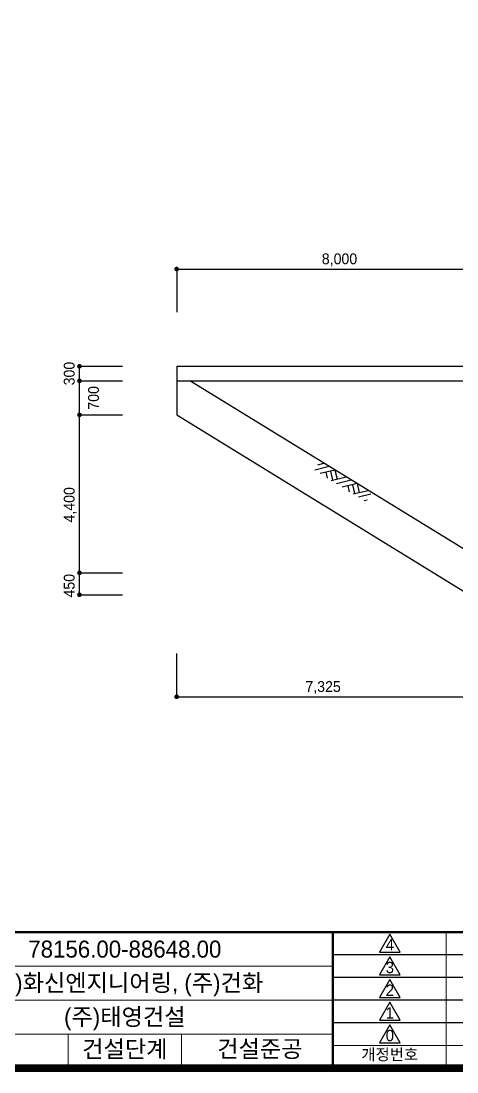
# Model space of a CAD drawing. Header units: metres. Extents: x 3558 to 3726, y 2272 to 2391.
# Drawn here: x 3600 to 3623.1, y 2275.6 to 2331.2 of the extents above; entities that cross this region are included whole.
import ezdxf
from ezdxf.enums import TextEntityAlignment as Align

# ---------------------------------------------------------------- set-up
doc = ezdxf.new("R2010")
doc.units = ezdxf.units.M
doc.header["$LTSCALE"] = 0.3
for name, color, linetype in [('CC-DIML', 1, 'Continuous'), ('CC-DIMT', 3, 'Continuous'), ('CC-GRND', 3, 'Continuous'), ('CD-BOXC-WALL', 4, 'Continuous'), ('CX-BORD', 3, 'Continuous'), ('CX-BORD-LIN1', 4, 'Continuous'), ('CX-BORD-LIN2', 3, 'Continuous'), ('CX-BORD-TEX2', 7, 'Continuous'), ('CX-BORD-TEX3', 6, 'Continuous'), ('CZ-SYMB', 2, 'Continuous')]:
    doc.layers.add(name, color=color, linetype=linetype)
doc.styles.get("Standard").update_dxf_attribs({"font": '돋움.ttf'})
doc.styles.add('TB_TEXT', font='돋움.ttf')
doc.styles.add('TB_WBTXT', font='돋움.ttf')
doc.styles.add('TB_WMTXT', font='돋움.ttf')

# ---------------------------------------------------------------- blocks, each defined once
blk = doc.blocks.new('CZHEGRD')
for p, q in [((-7, -1.000000000000114), (-6, 0)), ((-4.564332332018921, 0), (-7, -2.435667667981079)), ((-3, 0), (-5.499999999999886, -2.5)), ((-3, 0), (-1.5, -1.5)), ((-2.499999999999886, -2.5), (0, 0)), ((1.435667667981079, 0), (-1.064332332018807, -2.5)), ((3, 0), (0.5000000000001137, -2.5)), ((3, 0), (4.5, -1.5)), ((3.500000000000114, -2.5), (6, 0)), ((-3.5, -2.5), (-4.5, -1.5)), ((-2.217833833990539, -2.217833833990539), (-3.717833833990539, -0.7178338339906531)), ((2.5, -2.5), (1.5, -1.5)), ((3.782166166009461, -2.217833833990539), (2.282166166009461, -0.7178338339906531)), ((7.000000000000114, -0.4356676679809652), (4.935667667981193, -2.5)), ((7.000000000000114, -2), (6.500000000000114, -2.5))]:
    blk.add_line(p, q)
blk = doc.blocks.new('CXBLKA1-KECH-한국도로공사')
at = {"layer": 'CX-BORD-LIN1', "const_width": 2}
blk.add_lwpolyline([(796, -2.273736754432321e-12), (0, 0), (0, 553.9999999999993), (796, 553.9999999999993)], close=True, dxfattribs=at)
at = {"layer": 'CX-BORD-LIN1'}
for points, const_width in [([(796, 36.00000000000114), (0, 35.99999999999886)], 0.5999999999999999), ([(270, 2.273736754432321e-13), (270, 35.99999999999955)], 0.5999999999999999), ([(300, 4.547473508864641e-13), (300, 35.99999999999977)], 0.2999999999999999), ([(558, 6.000000000000227), (270, 5.999999999999318)], 0.2)]:
    blk.add_lwpolyline(points, dxfattribs=dict(at, const_width=const_width))
for points in [[(285.0839848587443, 35.46565633293676), (282.3404163795553, 30.71365633293681), (287.8275533379333, 30.71365633293681)], [(285.0839848587443, 29.46565633293676), (282.3404163795553, 24.71365633293658), (287.8275533379333, 24.71365633293658)], [(285.0839848587443, 23.46565633293676), (282.3404163795553, 18.71365633293658), (287.8275533379333, 18.71365633293658)], [(285.0839848587443, 17.46565633293676), (282.3404163795553, 12.71365633293658), (287.8275533379333, 12.71365633293658)], [(285.0839848587443, 11.46565633293676), (282.3404163795553, 6.71365633293658), (287.8275533379333, 6.71365633293658)]]:
    blk.add_lwpolyline(points, close=True, dxfattribs=at)
at = {"layer": 'CX-BORD-LIN2'}
blk.add_line((558, 30.00000000000023), (270, 29.99999999999955), dxfattribs=at)
at = {"layer": 'CX-BORD-LIN2', "const_width": 0.2999999999999999}
for points in [[(270, 26.99999999999955), (130, 26.99999999999932)], [(270, 17.99999999999955), (130, 17.99999999999932)], [(270, 8.999999999999545), (130, 8.999999999999318)], [(200, -9.094947017729282e-13), (200, 8.999999999999318)], [(230, -9.094947017729282e-13), (230, 8.999999999999318)]]:
    blk.add_lwpolyline(points, dxfattribs=at)
at = {"layer": 'CX-BORD-LIN2'}
for points in [[(558, 24.00000000000023), (270, 23.99999999999932)], [(558, 18.00000000000136), (270, 18.00000000000045)], [(558, 12.00000000000136), (270, 12.00000000000045)]]:
    blk.add_lwpolyline(points, dxfattribs=at)
at = {"layer": 'CX-BORD-LIN1', "style": 'TB_TEXT'}
for tag, height, p in [('TR_RNUM5', 2.999999999999999, (285.105116618196, 32.63656332936307)), ('TR_RDAT5', 3.5, (317.5, 33)), ('TR_DGN5', 3.5, (451.1184542177598, 33)), ('TR_CHK5', 3.5, (491.1184542177598, 33)), ('TR_APP5', 3.5, (531.1184542177598, 33.00000000000023)), ('TR_RNUM4', 2.999999999999999, (285.105116618196, 26.63656332936284)), ('TR_RDAT4', 3.5, (317.5, 27)), ('TR_DGN4', 3.5, (451.1184542177598, 27)), ('TR_CHK4', 3.5, (491.1184542177598, 27)), ('TR_APP4', 3.5, (531.1184542177598, 27.00000000000023)), ('TR_RDAT3', 3.5, (317.5, 21.00000000000114)), ('TR_DGN3', 3.5, (451.1184542177598, 21.00000000000114)), ('TR_CHK3', 3.5, (491.1184542177598, 21.00000000000114)), ('TR_APP3', 3.5, (531.1184542177598, 21.00000000000136)), ('TR_RNUM3', 2.999999999999999, (285.105116618196, 20.63656332936398)), ('TR_RDAT2', 3.5, (317.5, 15.00000000000114)), ('TR_DGN2', 3.5, (451.1184542177598, 15.00000000000114)), ('TR_CHK2', 3.5, (491.1184542177598, 15.00000000000114)), ('TR_APP2', 3.5, (531.1184542177598, 15.00000000000136)), ('TR_RNUM2', 2.999999999999999, (285.105116618196, 14.63656332936398)), ('TR_RNUM1', 2.999999999999999, (285.105116618196, 8.636563329362843)), ('TR_RDAT1', 3.5, (317.5, 9)), ('TR_DGN1', 3.5, (451.1184542177598, 9)), ('TR_CHK1', 3.5, (491.1184542177598, 9)), ('TR_APP1', 3.5, (531.1184542177598, 9.000000000000227))]:
    blk.add_attdef(tag, text='', height=height, dxfattribs=at).set_placement(p, align=Align.MIDDLE_CENTER)
for tag, p in [('TR_RCON5', (342.3033138082337, 33)), ('TR_RCON4', (342.3033138082337, 27)), ('TR_RCON3', (342.3033138082337, 21.00000000000114)), ('TR_RCON2', (342.3033138082337, 15.00000000000114)), ('TR_RCON1', (342.3033138082337, 9))]:
    blk.add_attdef(tag, text='', height=3.5, dxfattribs=at).set_placement(p, align=Align.MIDDLE_LEFT)
at = {"layer": 'CX-BORD-LIN2', "style": 'TB_TEXT'}
blk.add_attdef('TD_VERSION', text='', height=2.999999999999999, rotation=90, dxfattribs=at).set_placement((800.499999405456, 48.0148992121226), align=Align.MIDDLE_CENTER)
at = {"layer": 'CX-BORD-TEX2', "style": 'TB_WMTXT'}
for tag, height, p in [('TB_CNAME', 5, (15.34476638720116, 531.8324131479242)), ('TB_CSCOP', 3.999999999999999, (16.63456755316201, 523.8324131479242))]:
    blk.add_attdef(tag, text='', height=height, dxfattribs=at).set_placement(p, align=Align.BOTTOM_LEFT)
at = {"layer": 'CX-BORD-TEX2', "style": 'TB_WBTXT'}
for tag, height, p in [('TB_MTITIL', 10, (398, 533.326413560618)), ('TB_STITL', 7, (398, 518.326413560618))]:
    blk.add_attdef(tag, text='', height=height, dxfattribs=at).set_placement(p, align=Align.MIDDLE_CENTER)
at = {"layer": 'CX-BORD-TEX3', "style": 'TB_TEXT'}
for s, height, p in [('건설단계', 4.500000000000001, (215, 5.125020286179279)), ('개정번호', 2.999999999999999, (285.0816368854721, 3.662000000000262))]:
    blk.add_text(s, height=height, dxfattribs=at).set_placement(p, align=Align.MIDDLE)
for tag, height, p in [('TD_LNDST', 4.500000000000001, (215, 31.49999999999955)), ('TD_DSECT', 4.500000000000001, (605.5, 31.50000000000045)), ('TD_DDIST', 4.500000000000001, (654.5, 31.50000000000068)), ('TD_DNAME_TOP', 4.500000000000001, (755, 27.95701132476688)), ('TD_DCOMP', 4.500000000000001, (215, 22.58754437093035)), ('TD_CSECT', 4.500000000000001, (605.5, 22.50000000000045)), ('TD_CDIST', 4.500000000000001, (654.5, 22.50000000000068)), ('TD_DNAME_MAIN', 4.500000000000001, (755, 21.47309584254913)), ('TD_DNAME_BOT', 2.999999999999999, (755, 15.24894304459826)), ('TD_CCOMP', 4.500000000000001, (215, 13.59273296473089)), ('TD_HSCAL', 4.500000000000001, (620.8841087955548, 13.74838269424777)), ('TD_VSCAL', 4.500000000000001, (656.8614607241561, 13.74838269424777)), ('TD_CNAME', 5, (65, 7.595640316786785)), ('TD_FIELD', 4.500000000000001, (180, 5.125020286179733)), ('TD_CSTEP', 4.500000000000001, (250.7440000000001, 5.125020286179279)), ('TD_DWGCODE', 4.500000000000001, (637, 4.790803741701211)), ('TD_DWGNO', 4.500000000000001, (755, 5.001673382306535))]:
    blk.add_attdef(tag, text='', height=height, dxfattribs=at).set_placement(p, align=Align.MIDDLE_CENTER)

msp = doc.modelspace()

# ---------------------------------------------------------------- linework, layer by layer
at = {"layer": 'CC-DIML'}
for p, q in [((3608.255211840804, 2318.098462912858), (3658.03616421191, 2318.098462912858)), ((3608.255211840804, 2318.098462912858), (3608.255211840804, 2315.812748627599)), ((3603.112354698941, 2300.869891484185), (3603.112354698941, 2312.955605769961)), ((3603.112354698941, 2312.955605769961), (3605.3980689842, 2312.955605769961)), ((3603.112354698941, 2312.184177198568), (3605.3980689842, 2312.184177198568)), ((3603.112354698941, 2310.384177198514), (3605.3980689842, 2310.384177198514)), ((3603.112354698941, 2302.027034341377), (3605.3980689842, 2302.027034341377)), ((3603.112354698941, 2300.869891484185), (3605.3980689842, 2300.869891484185)), ((3608.255211840804, 2295.469891484226), (3608.255211840804, 2297.755605769484)), ((3608.255211840804, 2295.469891484226), (3658.03616421191, 2295.469891484226))]:
    msp.add_line(p, q, dxfattribs=at)
at = {"layer": 'CC-DIML', "const_width": 0.1224489795665139}
for points in [[(3608.29850409271, 2318.055170660984, 0.9999999999999999), (3608.211919588864, 2318.14175516473, 0.9999999999999999)], [(3603.155646950879, 2312.91231351809, 0.9999999999999999), (3603.069062447034, 2312.9988980219, 0.9999999999999999)], [(3603.155646950879, 2312.140884946628, 0.9999999999999999), (3603.069062447034, 2312.22746945044, 0.9999999999999999)], [(3603.155646950879, 2310.340884946641, 0.9999999999999999), (3603.069062447034, 2310.427469450454, 0.9999999999999999)], [(3603.155646950879, 2301.983742089506, 0.9999999999999999), (3603.069062447034, 2302.070326593316, 0.9999999999999999)], [(3603.155646950879, 2300.826599232313, 0.9999999999999999), (3603.069062447034, 2300.913183736125, 0.9999999999999999)], [(3608.29850409271, 2295.426599232287, 0.9999999999999999), (3608.211919588864, 2295.5131837361, 0.9999999999999999)]]:
    msp.add_lwpolyline(points, format="xyb", close=True, dxfattribs=at)
at = {"layer": 'CC-GRND', "color": 3}
msp.add_line((3625.483783265949, 2302.027034341377), (3608.94411145455, 2312.184177198568), dxfattribs=at)
at = {"layer": 'CD-BOXC-WALL'}
for p, q in [((3608.255211840804, 2312.955605769961), (3608.255211840804, 2310.384177198514)), ((3608.255211840804, 2312.955605769961), (3625.483783265949, 2312.955605769961)), ((3608.255211840804, 2312.184177198568), (3625.483783265949, 2312.184177198568)), ((3608.255211840804, 2310.384177198514), (3623.748068980595, 2300.869891484185))]:
    msp.add_line(p, q, dxfattribs=at)

# ---------------------------------------------------------------- block references
at = {"layer": 'CX-BORD', "linetype": 'Continuous'}
ref = msp.add_blockref('CXBLKA1-KECH-한국도로공사', (3562.512018172696, 2275.821978303873), dxfattribs=dict(at, xscale=0.1999999999998181, yscale=0.1999999999998181, zscale=0.2000000000137599))
ref.add_attrib('TD_CSTEP', '건설준공', dxfattribs={"layer": 'CX-BORD-TEX3', "height": 0.8999999999991817, "rotation": 6.676620387326697e-09, "style": 'TB_TEXT'}).set_placement((3612.66081817265, 2276.846982361108), align=Align.MIDDLE_CENTER)
ref.add_attrib('TD_DCOMP', '(주)화신엔지니어링, (주)건화', dxfattribs={"layer": 'CX-BORD-TEX3', "height": 0.8999999999991817, "rotation": 6.676620387326697e-09, "style": 'TB_TEXT'}).set_placement((3605.512018172657, 2280.339487178055), align=Align.MIDDLE_CENTER)
ref.add_attrib('TD_CCOMP', '(주)태영건설', dxfattribs={"layer": 'CX-BORD-TEX3', "height": 0.8999999999991817, "rotation": 6.676620387326697e-09, "style": 'TB_TEXT'}).set_placement((3605.512018172657, 2278.540524896816), align=Align.MIDDLE_CENTER)
ref.add_attrib('TD_LNDST', '78156.00-88648.00', dxfattribs={"layer": 'CX-BORD-TEX3', "height": 0.8999999999991817, "rotation": 6.676620387326697e-09, "style": 'TB_TEXT'}).set_placement((3605.512018172657, 2282.121978303867), align=Align.MIDDLE_CENTER)
ref.add_attrib('TR_RNUM1', '0', dxfattribs={"layer": 'CX-BORD-LIN1', "height": 0.5999999999994541, "rotation": 6.676620387326697e-09, "style": 'TB_TEXT'}).set_placement((3619.533041496283, 2277.549290969744), align=Align.MIDDLE_CENTER)
ref.add_attrib('TR_RNUM2', '1', dxfattribs={"layer": 'CX-BORD-LIN1', "height": 0.5999999999994541, "rotation": 6.676620387326697e-09, "style": 'TB_TEXT'}).set_placement((3619.533041496283, 2278.749290969743), align=Align.MIDDLE_CENTER)
ref.add_attrib('TR_RNUM3', '2', dxfattribs={"layer": 'CX-BORD-LIN1', "height": 0.5999999999994541, "rotation": 6.676620387326697e-09, "style": 'TB_TEXT'}).set_placement((3619.533041496283, 2279.949290969741), align=Align.MIDDLE_CENTER)
ref.add_attrib('TR_RNUM4', '3', dxfattribs={"layer": 'CX-BORD-LIN1', "height": 0.5999999999994541, "rotation": 6.676620387326697e-09, "style": 'TB_TEXT'}).set_placement((3619.533041496283, 2281.14929096974), align=Align.MIDDLE_CENTER)
ref.add_attrib('TR_RNUM5', '4', dxfattribs={"layer": 'CX-BORD-LIN1', "height": 0.5999999999994541, "rotation": 6.676620387326697e-09, "style": 'TB_TEXT'}).set_placement((3619.533041496283, 2282.349290969739), align=Align.MIDDLE_CENTER)
at = {"layer": 'CZ-SYMB', "xscale": 0.2285714285216747, "yscale": 0.2285714285389986, "zscale": 1.14285714262897, "rotation": 328.4455742418896}
msp.add_blockref('CZHEGRD', (3617.213948124748, 2307.105605769972), dxfattribs=at)

# ---------------------------------------------------------------- texts
at = {"layer": 'CC-DIMT'}
for s, p in [('8,000', (3616.869497553377, 2318.355605769989)), ('7,325', (3616.0016404107, 2295.727034341358))]:
    msp.add_text(s, height=0.5714285713144848, dxfattribs=at).set_placement(p, align=Align.CENTER)
for s, p in [('300', (3602.855211841875, 2312.569891484298)), ('700', (3604.140926127332, 2311.284177198574)), ('4,400', (3602.855211841875, 2305.62703434135)), ('450', (3602.855211841875, 2301.347307266854))]:
    msp.add_text(s, height=0.5714285713144848, rotation=90, dxfattribs=at).set_placement(p, align=Align.CENTER)

doc.saveas('drawing.dxf')
